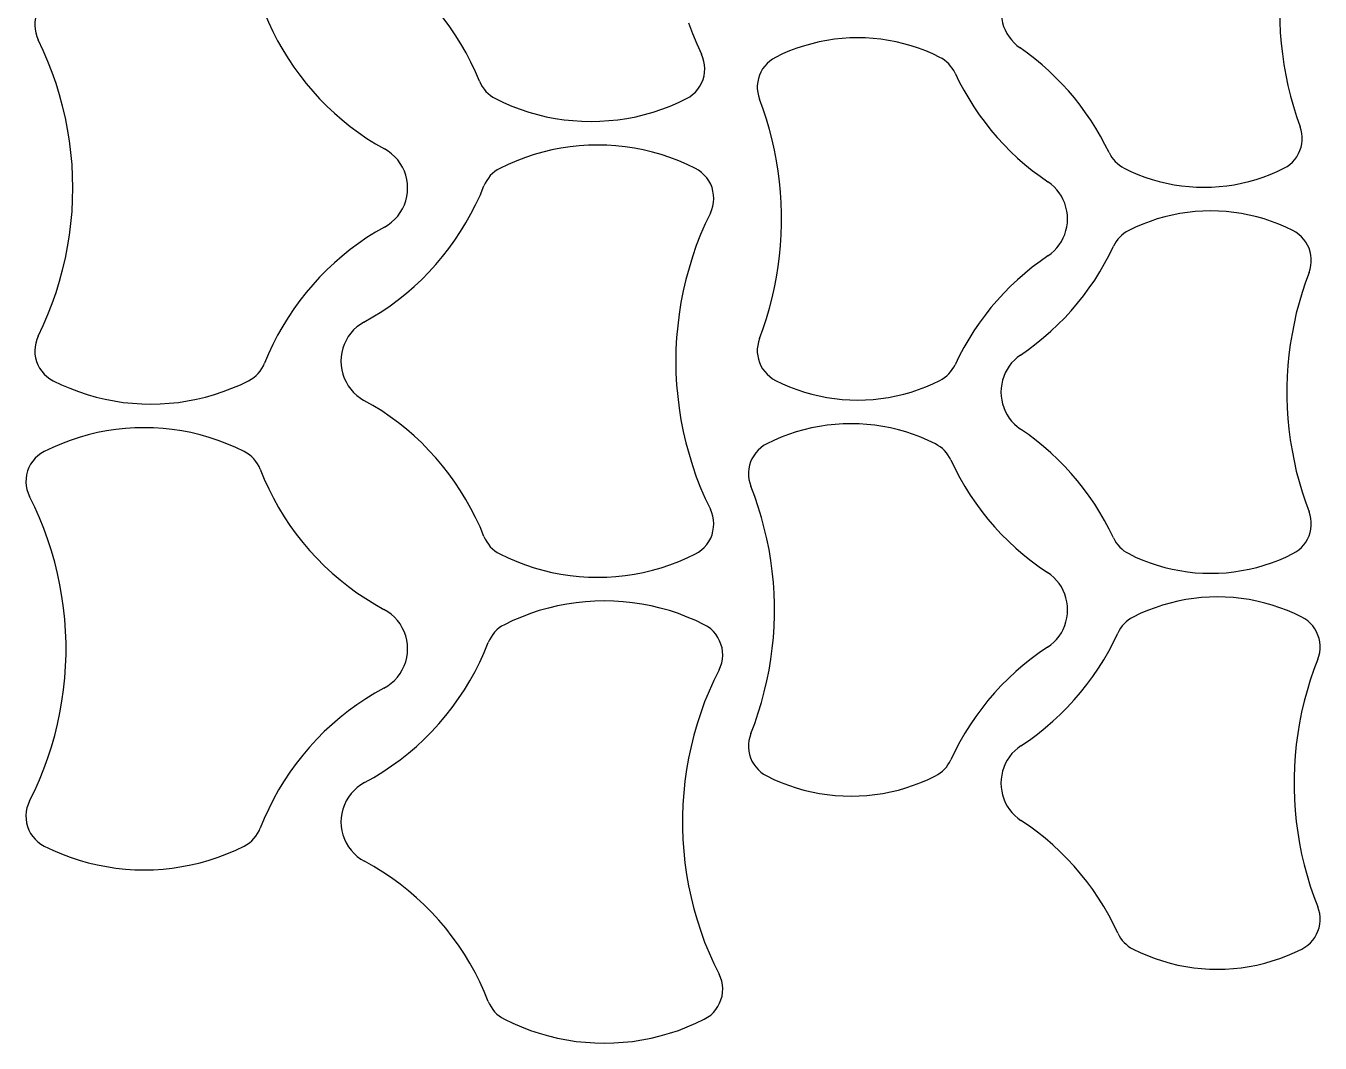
# Model space of a CAD drawing. Header units: inches. Extents: x 17 to 29.3, y 2.9 to 30.
# Drawn here: x 16.96 to 28.37, y 2.92 to 11.89 of the extents above; entities that cross this region are included whole.
import ezdxf

# ---------------------------------------------------------------- set-up
doc = ezdxf.new("R2010")
doc.units = ezdxf.units.IN
doc.header["$MEASUREMENT"] = 0
doc.layers.add('Layer 1', color=7, linetype='Continuous')

msp = doc.modelspace()

# ---------------------------------------------------------------- linework, layer by layer
at = {"layer": 'Layer 1', "color": 7, "lineweight": 25}
for points in [[(28.196, 13.043), (28.164, 12.953), (28.136, 12.863), (28.11, 12.772), (28.087, 12.679), (28.068, 12.587), (28.051, 12.494), (28.038, 12.4), (28.027, 12.306), (28.019, 12.211), (28.015, 12.117), (28.014, 12.022), (28.015, 11.928), (28.019, 11.833), (28.027, 11.738), (28.038, 11.645), (28.051, 11.551), (28.068, 11.458), (28.087, 11.365), (28.11, 11.273), (28.136, 11.182), (28.164, 11.092), (28.196, 11.002)], [(20.959, 11.403), (20.923, 11.488), (20.883, 11.572), (20.84, 11.654), (20.793, 11.735), (20.743, 11.813), (20.691, 11.891), (20.635, 11.965), (20.576, 12.037), (20.515, 12.107), (20.451, 12.175), (20.385, 12.239), (20.315, 12.302), (20.244, 12.361), (20.17, 12.418), (20.094, 12.471), (20.016, 12.522), (19.936, 12.569)], [(25.725, 12.345), (25.698, 12.325), (25.672, 12.302), (25.649, 12.276), (25.628, 12.249), (25.609, 12.22), (25.593, 12.189), (25.58, 12.157), (25.569, 12.125), (25.563, 12.091), (25.558, 12.056), (25.556, 12.022), (25.558, 11.988), (25.563, 11.954), (25.569, 11.92), (25.58, 11.887), (25.593, 11.856), (25.609, 11.825), (25.628, 11.796), (25.649, 11.768), (25.672, 11.743), (25.698, 11.72), (25.725, 11.699)], [(17.199, 12.162), (17.171, 12.146), (17.144, 12.127), (17.121, 12.104), (17.099, 12.08), (17.08, 12.052), (17.065, 12.023), (17.053, 11.993), (17.044, 11.961), (17.039, 11.928), (17.037, 11.896), (17.04, 11.863), (17.046, 11.83), (17.055, 11.799), (17.068, 11.768)], [(19.064, 12.007), (19.099, 11.924), (19.137, 11.842), (19.178, 11.761), (19.223, 11.682), (19.27, 11.605), (19.321, 11.529), (19.373, 11.456), (19.43, 11.384), (19.488, 11.315), (19.549, 11.248), (19.613, 11.184), (19.679, 11.122), (19.748, 11.062), (19.818, 11.005), (19.891, 10.952), (19.966, 10.9), (20.043, 10.853), (20.121, 10.807)], [(22.801, 11.92), (22.836, 11.826), (22.875, 11.733), (22.917, 11.641)], [(17.068, 9.156), (17.112, 9.25), (17.153, 9.346), (17.191, 9.443), (17.225, 9.541), (17.256, 9.641), (17.283, 9.741), (17.307, 9.842), (17.327, 9.944), (17.343, 10.047), (17.356, 10.15), (17.366, 10.254), (17.371, 10.358), (17.373, 10.462), (17.371, 10.566), (17.366, 10.67), (17.356, 10.774), (17.343, 10.878), (17.327, 10.98), (17.307, 11.082), (17.283, 11.184), (17.256, 11.284), (17.225, 11.383), (17.191, 11.482), (17.153, 11.579), (17.112, 11.674), (17.068, 11.768)], [(25.018, 11.614), (24.957, 11.644), (24.893, 11.671), (24.83, 11.695), (24.765, 11.716), (24.699, 11.735), (24.633, 11.751), (24.566, 11.764), (24.498, 11.775), (24.43, 11.782), (24.362, 11.787), (24.293, 11.788), (24.225, 11.787), (24.157, 11.782), (24.089, 11.775), (24.021, 11.764), (23.955, 11.751), (23.888, 11.735), (23.823, 11.716), (23.757, 11.695), (23.693, 11.671), (23.631, 11.644), (23.569, 11.614)], [(22.784, 11.25), (22.812, 11.267), (22.838, 11.286), (22.862, 11.308), (22.883, 11.333), (22.902, 11.36), (22.917, 11.388), (22.93, 11.418), (22.939, 11.45), (22.944, 11.482), (22.946, 11.515), (22.944, 11.547), (22.938, 11.579), (22.929, 11.611), (22.917, 11.641)], [(26.51, 10.774), (26.474, 10.847), (26.435, 10.919), (26.393, 10.989), (26.349, 11.059), (26.303, 11.126), (26.255, 11.192), (26.204, 11.256), (26.151, 11.318), (26.097, 11.379), (26.039, 11.438), (25.98, 11.494), (25.919, 11.549), (25.856, 11.601), (25.792, 11.652), (25.725, 11.699)], [(23.569, 11.614), (23.543, 11.599), (23.518, 11.58), (23.494, 11.56), (23.474, 11.537), (23.455, 11.512), (23.44, 11.485), (23.428, 11.457), (23.418, 11.428), (23.412, 11.398), (23.408, 11.366), (23.408, 11.336), (23.412, 11.305), (23.418, 11.275), (23.428, 11.246)], [(25.152, 11.475), (25.141, 11.498), (25.127, 11.518), (25.113, 11.538), (25.096, 11.556), (25.079, 11.573), (25.059, 11.589), (25.039, 11.603), (25.018, 11.614)], [(25.152, 11.475), (25.189, 11.399), (25.23, 11.324), (25.272, 11.25), (25.317, 11.178), (25.365, 11.108), (25.416, 11.039), (25.468, 10.973), (25.524, 10.908), (25.582, 10.845), (25.641, 10.784), (25.703, 10.726), (25.767, 10.67), (25.833, 10.616), (25.901, 10.565), (25.971, 10.516)], [(20.959, 11.403), (20.97, 11.379), (20.983, 11.356), (20.999, 11.334), (21.015, 11.314), (21.034, 11.295), (21.055, 11.279), (21.076, 11.263), (21.099, 11.25)], [(21.099, 11.25), (21.171, 11.216), (21.244, 11.185), (21.318, 11.156), (21.394, 11.131), (21.47, 11.11), (21.547, 11.091), (21.626, 11.076), (21.704, 11.064), (21.783, 11.056), (21.862, 11.051), (21.942, 11.049), (22.021, 11.051), (22.1, 11.056), (22.179, 11.064), (22.258, 11.076), (22.336, 11.091), (22.413, 11.11), (22.49, 11.131), (22.565, 11.156), (22.639, 11.185), (22.712, 11.216), (22.784, 11.25)], [(23.428, 9.134), (23.459, 9.222), (23.489, 9.311), (23.516, 9.401), (23.539, 9.492), (23.559, 9.584), (23.577, 9.676), (23.592, 9.769), (23.605, 9.862), (23.613, 9.955), (23.619, 10.049), (23.622, 10.143), (23.622, 10.237), (23.619, 10.33), (23.613, 10.424), (23.605, 10.518), (23.592, 10.611), (23.577, 10.703), (23.559, 10.796), (23.539, 10.887), (23.516, 10.978), (23.489, 11.068), (23.459, 11.157), (23.428, 11.246)], [(28.052, 10.637), (28.079, 10.652), (28.103, 10.67), (28.126, 10.691), (28.147, 10.713), (28.165, 10.738), (28.181, 10.765), (28.193, 10.793), (28.203, 10.822), (28.21, 10.852), (28.213, 10.882), (28.213, 10.913), (28.21, 10.943), (28.205, 10.973), (28.196, 11.002)], [(20.121, 10.117), (20.154, 10.137), (20.184, 10.16), (20.212, 10.187), (20.237, 10.215), (20.26, 10.246), (20.28, 10.279), (20.296, 10.313), (20.308, 10.349), (20.318, 10.387), (20.323, 10.424), (20.325, 10.462), (20.323, 10.5), (20.318, 10.538), (20.308, 10.575), (20.296, 10.611), (20.28, 10.646), (20.26, 10.679), (20.237, 10.709), (20.212, 10.738), (20.184, 10.764), (20.154, 10.787), (20.121, 10.807)], [(22.862, 10.634), (22.789, 10.67), (22.715, 10.702), (22.638, 10.731), (22.561, 10.757), (22.483, 10.779), (22.403, 10.798), (22.324, 10.813), (22.244, 10.825), (22.162, 10.834), (22.082, 10.839), (22.001, 10.841), (21.919, 10.839), (21.838, 10.834), (21.757, 10.825), (21.677, 10.813), (21.597, 10.798), (21.518, 10.779), (21.44, 10.757), (21.363, 10.731), (21.287, 10.702), (21.212, 10.67), (21.139, 10.634)], [(26.51, 10.774), (26.522, 10.752), (26.534, 10.731), (26.549, 10.713), (26.565, 10.695), (26.583, 10.678), (26.601, 10.663), (26.622, 10.649), (26.643, 10.637)], [(21.139, 10.634), (21.115, 10.621), (21.093, 10.607), (21.073, 10.589), (21.053, 10.571), (21.037, 10.55), (21.022, 10.528), (21.008, 10.505), (20.997, 10.48)], [(22.994, 10.241), (23.006, 10.271), (23.016, 10.303), (23.022, 10.335), (23.024, 10.368), (23.023, 10.4), (23.017, 10.433), (23.009, 10.465), (22.997, 10.496), (22.981, 10.524), (22.962, 10.552), (22.941, 10.576), (22.917, 10.599), (22.891, 10.618), (22.862, 10.634)], [(26.643, 10.637), (26.703, 10.609), (26.764, 10.582), (26.826, 10.559), (26.889, 10.537), (26.953, 10.519), (27.017, 10.504), (27.083, 10.491), (27.149, 10.481), (27.215, 10.474), (27.281, 10.47), (27.347, 10.468), (27.414, 10.47), (27.481, 10.474), (27.547, 10.481), (27.613, 10.491), (27.678, 10.504), (27.742, 10.519), (27.806, 10.537), (27.869, 10.559), (27.931, 10.582), (27.992, 10.609), (28.052, 10.637)], [(25.971, 9.864), (25.999, 9.884), (26.025, 9.907), (26.049, 9.933), (26.071, 9.96), (26.089, 9.989), (26.106, 10.021), (26.119, 10.053), (26.13, 10.086), (26.138, 10.12), (26.143, 10.155), (26.144, 10.189), (26.143, 10.225), (26.138, 10.259), (26.13, 10.294), (26.119, 10.327), (26.106, 10.359), (26.089, 10.389), (26.071, 10.419), (26.049, 10.446), (26.025, 10.472), (25.999, 10.495), (25.971, 10.516)], [(19.94, 9.279), (20.019, 9.325), (20.096, 9.373), (20.171, 9.424), (20.243, 9.478), (20.314, 9.534), (20.383, 9.594), (20.449, 9.656), (20.513, 9.721), (20.574, 9.787), (20.632, 9.857), (20.688, 9.928), (20.741, 10.001), (20.792, 10.077), (20.839, 10.154), (20.883, 10.233), (20.924, 10.314), (20.963, 10.396), (20.997, 10.48)], [(22.994, 10.241), (22.949, 10.146), (22.908, 10.051), (22.87, 9.954), (22.836, 9.855), (22.806, 9.756), (22.778, 9.656), (22.755, 9.555), (22.735, 9.453), (22.718, 9.35), (22.706, 9.246), (22.696, 9.142), (22.691, 9.039), (22.689, 8.934), (22.691, 8.83), (22.696, 8.726), (22.706, 8.623), (22.718, 8.519), (22.735, 8.416), (22.755, 8.314), (22.778, 8.213), (22.806, 8.113), (22.836, 8.013), (22.87, 7.915), (22.908, 7.818), (22.949, 7.722), (22.994, 7.628)], [(28.131, 10.087), (28.069, 10.116), (28.007, 10.143), (27.943, 10.167), (27.878, 10.189), (27.813, 10.207), (27.746, 10.223), (27.679, 10.237), (27.611, 10.247), (27.543, 10.254), (27.475, 10.259), (27.407, 10.26), (27.338, 10.259), (27.27, 10.254), (27.202, 10.247), (27.135, 10.237), (27.067, 10.223), (27.001, 10.207), (26.935, 10.189), (26.871, 10.167), (26.807, 10.143), (26.744, 10.116), (26.683, 10.087)], [(20.121, 10.117), (20.043, 10.072), (19.966, 10.024), (19.891, 9.973), (19.818, 9.919), (19.748, 9.862), (19.679, 9.803), (19.613, 9.741), (19.549, 9.676), (19.488, 9.609), (19.43, 9.54), (19.373, 9.469), (19.321, 9.395), (19.27, 9.32), (19.223, 9.242), (19.178, 9.163), (19.137, 9.082), (19.099, 9), (19.064, 8.916)], [(26.683, 10.087), (26.661, 10.075), (26.641, 10.061), (26.622, 10.046), (26.604, 10.028), (26.588, 10.01), (26.573, 9.991), (26.56, 9.97), (26.549, 9.948)], [(28.273, 9.718), (28.283, 9.747), (28.289, 9.778), (28.292, 9.808), (28.292, 9.839), (28.289, 9.87), (28.283, 9.9), (28.273, 9.93), (28.26, 9.957), (28.245, 9.984), (28.226, 10.009), (28.206, 10.032), (28.183, 10.053), (28.158, 10.071), (28.131, 10.087)], [(25.73, 8.988), (25.799, 9.037), (25.867, 9.089), (25.933, 9.142), (25.997, 9.198), (26.059, 9.257), (26.119, 9.317), (26.176, 9.38), (26.232, 9.445), (26.285, 9.512), (26.335, 9.58), (26.383, 9.65), (26.428, 9.723), (26.471, 9.796), (26.511, 9.871), (26.549, 9.948)], [(25.971, 9.864), (25.901, 9.814), (25.833, 9.763), (25.767, 9.709), (25.703, 9.653), (25.641, 9.595), (25.582, 9.534), (25.524, 9.471), (25.468, 9.407), (25.416, 9.34), (25.365, 9.271), (25.317, 9.201), (25.272, 9.129), (25.23, 9.055), (25.189, 8.98), (25.152, 8.903)], [(28.273, 9.718), (28.241, 9.63), (28.212, 9.54), (28.185, 9.45), (28.161, 9.359), (28.141, 9.268), (28.123, 9.175), (28.108, 9.083), (28.096, 8.99), (28.087, 8.896), (28.081, 8.803), (28.078, 8.709), (28.078, 8.615), (28.081, 8.521), (28.087, 8.428), (28.096, 8.334), (28.108, 8.241), (28.123, 8.148), (28.141, 8.056), (28.161, 7.964), (28.185, 7.873), (28.212, 7.783), (28.241, 7.694), (28.273, 7.606)], [(19.94, 9.279), (19.908, 9.259), (19.877, 9.236), (19.849, 9.21), (19.824, 9.182), (19.801, 9.151), (19.782, 9.118), (19.766, 9.083), (19.753, 9.048), (19.744, 9.01), (19.738, 8.973), (19.737, 8.934), (19.738, 8.896), (19.744, 8.859), (19.753, 8.821), (19.766, 8.785), (19.782, 8.751), (19.801, 8.718), (19.824, 8.687), (19.849, 8.659), (19.877, 8.632), (19.908, 8.609), (19.94, 8.589)], [(17.068, 9.156), (17.055, 9.125), (17.046, 9.094), (17.04, 9.062), (17.037, 9.029), (17.039, 8.996), (17.044, 8.964), (17.053, 8.932), (17.065, 8.901), (17.08, 8.872), (17.099, 8.845), (17.121, 8.82), (17.144, 8.798), (17.171, 8.778), (17.199, 8.762)], [(23.428, 9.134), (23.418, 9.105), (23.412, 9.074), (23.408, 9.044), (23.408, 9.012), (23.412, 8.982), (23.418, 8.952), (23.428, 8.922), (23.44, 8.894), (23.455, 8.867), (23.474, 8.842), (23.494, 8.819), (23.518, 8.798), (23.543, 8.78), (23.569, 8.765)], [(18.923, 8.762), (18.946, 8.775), (18.968, 8.79), (18.989, 8.807), (19.008, 8.826), (19.025, 8.847), (19.04, 8.869), (19.053, 8.892), (19.064, 8.916)], [(25.018, 8.765), (25.039, 8.777), (25.059, 8.791), (25.079, 8.806), (25.096, 8.823), (25.113, 8.841), (25.127, 8.861), (25.141, 8.882), (25.152, 8.903)], [(25.73, 8.988), (25.701, 8.967), (25.676, 8.944), (25.651, 8.919), (25.63, 8.891), (25.611, 8.862), (25.594, 8.831), (25.581, 8.799), (25.57, 8.766), (25.563, 8.732), (25.558, 8.697), (25.556, 8.662), (25.558, 8.627), (25.563, 8.592), (25.57, 8.558), (25.581, 8.525), (25.594, 8.493), (25.611, 8.462), (25.63, 8.432), (25.651, 8.405), (25.676, 8.38), (25.701, 8.357), (25.73, 8.336)], [(17.199, 8.762), (17.273, 8.727), (17.347, 8.695), (17.423, 8.666), (17.5, 8.64), (17.579, 8.618), (17.658, 8.599), (17.737, 8.584), (17.818, 8.571), (17.899, 8.563), (17.98, 8.557), (18.061, 8.556), (18.142, 8.557), (18.223, 8.563), (18.305, 8.571), (18.384, 8.584), (18.464, 8.599), (18.543, 8.618), (18.622, 8.64), (18.699, 8.666), (18.775, 8.695), (18.85, 8.727), (18.923, 8.762)], [(23.569, 8.765), (23.631, 8.735), (23.693, 8.708), (23.757, 8.684), (23.823, 8.662), (23.888, 8.644), (23.955, 8.628), (24.021, 8.615), (24.089, 8.605), (24.157, 8.597), (24.225, 8.593), (24.293, 8.591), (24.362, 8.593), (24.43, 8.597), (24.498, 8.605), (24.566, 8.615), (24.633, 8.628), (24.699, 8.644), (24.765, 8.662), (24.83, 8.684), (24.893, 8.708), (24.957, 8.735), (25.018, 8.765)], [(20.997, 7.389), (20.963, 7.473), (20.924, 7.555), (20.883, 7.635), (20.839, 7.714), (20.792, 7.792), (20.741, 7.867), (20.688, 7.941), (20.632, 8.012), (20.574, 8.082), (20.513, 8.148), (20.449, 8.213), (20.383, 8.275), (20.314, 8.334), (20.243, 8.391), (20.171, 8.445), (20.096, 8.496), (20.019, 8.544), (19.94, 8.589)], [(18.884, 8.137), (18.809, 8.174), (18.732, 8.206), (18.655, 8.236), (18.575, 8.262), (18.496, 8.285), (18.414, 8.304), (18.333, 8.32), (18.25, 8.332), (18.168, 8.341), (18.085, 8.346), (18.002, 8.348), (17.919, 8.346), (17.836, 8.341), (17.753, 8.332), (17.671, 8.32), (17.589, 8.304), (17.509, 8.285), (17.428, 8.262), (17.35, 8.236), (17.272, 8.206), (17.196, 8.174), (17.121, 8.137)], [(24.979, 8.205), (24.916, 8.235), (24.851, 8.263), (24.786, 8.288), (24.719, 8.31), (24.652, 8.329), (24.583, 8.346), (24.514, 8.359), (24.445, 8.369), (24.375, 8.377), (24.305, 8.381), (24.235, 8.383), (24.165, 8.381), (24.095, 8.377), (24.025, 8.369), (23.956, 8.359), (23.887, 8.346), (23.818, 8.329), (23.751, 8.31), (23.684, 8.288), (23.618, 8.263), (23.555, 8.235), (23.491, 8.205)], [(26.549, 7.375), (26.511, 7.453), (26.471, 7.528), (26.428, 7.601), (26.383, 7.673), (26.335, 7.744), (26.285, 7.812), (26.232, 7.879), (26.176, 7.944), (26.119, 8.006), (26.059, 8.067), (25.997, 8.125), (25.933, 8.182), (25.867, 8.235), (25.799, 8.287), (25.73, 8.336)], [(17.121, 8.137), (17.092, 8.121), (17.065, 8.101), (17.041, 8.078), (17.019, 8.053), (17, 8.026), (16.985, 7.996), (16.973, 7.966), (16.965, 7.933), (16.96, 7.901), (16.959, 7.867), (16.962, 7.835), (16.968, 7.802), (16.978, 7.77), (16.991, 7.74)], [(19.025, 7.981), (19.015, 8.005), (19.002, 8.028), (18.987, 8.051), (18.969, 8.072), (18.95, 8.092), (18.93, 8.109), (18.907, 8.124), (18.884, 8.137)], [(23.491, 8.205), (23.464, 8.19), (23.439, 8.171), (23.416, 8.15), (23.395, 8.127), (23.377, 8.101), (23.361, 8.074), (23.348, 8.046), (23.339, 8.016), (23.333, 7.985), (23.33, 7.955), (23.33, 7.924), (23.334, 7.892), (23.341, 7.862), (23.35, 7.833)], [(25.114, 8.064), (25.102, 8.086), (25.089, 8.108), (25.075, 8.127), (25.059, 8.146), (25.041, 8.163), (25.021, 8.178), (25, 8.192), (24.979, 8.205)], [(25.114, 8.064), (25.152, 7.985), (25.193, 7.906), (25.237, 7.829), (25.284, 7.754), (25.334, 7.681), (25.387, 7.61), (25.441, 7.541), (25.499, 7.474), (25.559, 7.408), (25.622, 7.346), (25.687, 7.285), (25.753, 7.228), (25.823, 7.172), (25.893, 7.12), (25.967, 7.07)], [(19.025, 7.981), (19.061, 7.894), (19.1, 7.808), (19.141, 7.725), (19.187, 7.643), (19.235, 7.563), (19.287, 7.485), (19.342, 7.409), (19.4, 7.335), (19.46, 7.265), (19.523, 7.196), (19.589, 7.129), (19.658, 7.065), (19.729, 7.005), (19.802, 6.946), (19.877, 6.892), (19.955, 6.84), (20.035, 6.791), (20.116, 6.745)], [(23.35, 5.649), (23.385, 5.74), (23.416, 5.832), (23.445, 5.925), (23.47, 6.019), (23.492, 6.114), (23.512, 6.209), (23.528, 6.305), (23.54, 6.401), (23.55, 6.498), (23.556, 6.595), (23.559, 6.692), (23.559, 6.79), (23.556, 6.887), (23.55, 6.983), (23.54, 7.081), (23.528, 7.177), (23.512, 7.273), (23.492, 7.368), (23.47, 7.462), (23.445, 7.556), (23.416, 7.649), (23.385, 7.742), (23.35, 7.833)], [(16.991, 5.056), (17.037, 5.149), (17.078, 5.242), (17.117, 5.338), (17.152, 5.435), (17.184, 5.533), (17.213, 5.633), (17.238, 5.733), (17.259, 5.834), (17.277, 5.935), (17.291, 6.037), (17.302, 6.14), (17.309, 6.243), (17.313, 6.346), (17.313, 6.449), (17.309, 6.553), (17.302, 6.656), (17.291, 6.758), (17.277, 6.86), (17.259, 6.962), (17.238, 7.063), (17.213, 7.163), (17.184, 7.262), (17.152, 7.36), (17.117, 7.458), (17.078, 7.553), (17.037, 7.647), (16.991, 7.74)], [(22.862, 7.234), (22.891, 7.25), (22.917, 7.27), (22.941, 7.292), (22.962, 7.317), (22.981, 7.344), (22.997, 7.373), (23.009, 7.404), (23.017, 7.436), (23.023, 7.469), (23.024, 7.501), (23.022, 7.534), (23.016, 7.566), (23.006, 7.598), (22.994, 7.628)], [(28.131, 7.237), (28.158, 7.253), (28.183, 7.271), (28.206, 7.291), (28.226, 7.314), (28.245, 7.339), (28.26, 7.366), (28.273, 7.394), (28.283, 7.424), (28.289, 7.454), (28.292, 7.484), (28.292, 7.516), (28.289, 7.546), (28.283, 7.577), (28.273, 7.606)], [(20.997, 7.389), (21.008, 7.364), (21.022, 7.341), (21.037, 7.319), (21.053, 7.298), (21.073, 7.28), (21.093, 7.262), (21.115, 7.247), (21.139, 7.234)], [(26.549, 7.375), (26.56, 7.354), (26.573, 7.333), (26.588, 7.314), (26.604, 7.295), (26.622, 7.278), (26.641, 7.263), (26.661, 7.249), (26.683, 7.237)], [(21.139, 7.234), (21.212, 7.199), (21.287, 7.167), (21.363, 7.138), (21.44, 7.112), (21.518, 7.09), (21.597, 7.071), (21.677, 7.056), (21.757, 7.044), (21.838, 7.035), (21.919, 7.03), (22.001, 7.028), (22.082, 7.03), (22.162, 7.035), (22.244, 7.044), (22.324, 7.056), (22.403, 7.071), (22.483, 7.09), (22.561, 7.112), (22.638, 7.138), (22.715, 7.167), (22.789, 7.199), (22.862, 7.234)], [(26.683, 7.237), (26.744, 7.207), (26.807, 7.18), (26.871, 7.156), (26.935, 7.134), (27.001, 7.116), (27.067, 7.1), (27.135, 7.087), (27.202, 7.077), (27.27, 7.069), (27.338, 7.065), (27.407, 7.064), (27.475, 7.065), (27.543, 7.069), (27.611, 7.077), (27.679, 7.087), (27.746, 7.1), (27.813, 7.116), (27.878, 7.134), (27.943, 7.156), (28.007, 7.18), (28.069, 7.207), (28.131, 7.237)], [(25.967, 6.412), (25.996, 6.433), (26.022, 6.456), (26.047, 6.481), (26.069, 6.509), (26.089, 6.538), (26.105, 6.569), (26.119, 6.602), (26.13, 6.636), (26.138, 6.67), (26.143, 6.706), (26.144, 6.741), (26.143, 6.776), (26.138, 6.811), (26.13, 6.846), (26.119, 6.88), (26.105, 6.912), (26.089, 6.943), (26.069, 6.973), (26.047, 7.001), (26.022, 7.026), (25.996, 7.049), (25.967, 7.07)], [(28.21, 6.677), (28.146, 6.708), (28.082, 6.735), (28.016, 6.76), (27.949, 6.783), (27.882, 6.801), (27.814, 6.818), (27.744, 6.831), (27.676, 6.842), (27.606, 6.849), (27.535, 6.853), (27.465, 6.856), (27.395, 6.853), (27.325, 6.849), (27.256, 6.842), (27.186, 6.831), (27.117, 6.818), (27.049, 6.801), (26.981, 6.783), (26.915, 6.76), (26.849, 6.735), (26.785, 6.708), (26.722, 6.677)], [(20.116, 6.051), (20.15, 6.071), (20.181, 6.094), (20.209, 6.119), (20.235, 6.148), (20.259, 6.179), (20.278, 6.212), (20.295, 6.247), (20.308, 6.283), (20.317, 6.321), (20.323, 6.359), (20.325, 6.398), (20.323, 6.436), (20.317, 6.474), (20.308, 6.512), (20.295, 6.549), (20.278, 6.583), (20.259, 6.617), (20.235, 6.648), (20.209, 6.676), (20.181, 6.702), (20.15, 6.725), (20.116, 6.745)], [(22.941, 6.61), (22.866, 6.646), (22.79, 6.678), (22.712, 6.708), (22.633, 6.734), (22.553, 6.757), (22.472, 6.776), (22.39, 6.792), (22.308, 6.804), (22.226, 6.813), (22.142, 6.819), (22.06, 6.82), (21.976, 6.819), (21.894, 6.813), (21.811, 6.804), (21.728, 6.792), (21.647, 6.776), (21.566, 6.757), (21.486, 6.734), (21.407, 6.708), (21.329, 6.678), (21.253, 6.646), (21.178, 6.61)], [(26.722, 6.677), (26.7, 6.665), (26.679, 6.651), (26.66, 6.635), (26.642, 6.618), (26.626, 6.599), (26.611, 6.58), (26.598, 6.558), (26.587, 6.536)], [(28.35, 6.305), (28.36, 6.334), (28.367, 6.365), (28.37, 6.396), (28.371, 6.427), (28.367, 6.458), (28.361, 6.488), (28.352, 6.518), (28.34, 6.546), (28.324, 6.574), (28.306, 6.599), (28.285, 6.622), (28.262, 6.643), (28.236, 6.662), (28.21, 6.677)], [(21.178, 6.61), (21.154, 6.596), (21.132, 6.581), (21.111, 6.564), (21.092, 6.544), (21.075, 6.524), (21.06, 6.501), (21.047, 6.477), (21.036, 6.453)], [(23.071, 6.212), (23.084, 6.242), (23.094, 6.274), (23.1, 6.307), (23.103, 6.34), (23.101, 6.373), (23.097, 6.406), (23.088, 6.438), (23.076, 6.469), (23.061, 6.498), (23.042, 6.526), (23.021, 6.551), (22.997, 6.574), (22.969, 6.593), (22.941, 6.61)], [(25.733, 5.542), (25.807, 5.592), (25.878, 5.644), (25.947, 5.7), (26.014, 5.758), (26.078, 5.818), (26.141, 5.881), (26.201, 5.946), (26.259, 6.013), (26.314, 6.082), (26.366, 6.153), (26.416, 6.226), (26.463, 6.301), (26.507, 6.378), (26.549, 6.457), (26.587, 6.536)], [(19.945, 5.217), (20.026, 5.263), (20.106, 5.312), (20.184, 5.364), (20.26, 5.419), (20.333, 5.477), (20.403, 5.537), (20.472, 5.601), (20.538, 5.668), (20.601, 5.737), (20.662, 5.808), (20.719, 5.881), (20.774, 5.958), (20.826, 6.035), (20.874, 6.115), (20.92, 6.197), (20.962, 6.281), (21.001, 6.366), (21.036, 6.453)], [(25.967, 6.412), (25.893, 6.362), (25.823, 6.309), (25.753, 6.254), (25.687, 6.196), (25.622, 6.136), (25.559, 6.073), (25.499, 6.008), (25.441, 5.941), (25.387, 5.871), (25.334, 5.801), (25.284, 5.727), (25.237, 5.652), (25.193, 5.576), (25.152, 5.497), (25.114, 5.417)], [(28.35, 6.305), (28.315, 6.214), (28.284, 6.121), (28.256, 6.028), (28.231, 5.935), (28.208, 5.84), (28.189, 5.745), (28.173, 5.649), (28.16, 5.553), (28.151, 5.456), (28.144, 5.359), (28.141, 5.262), (28.141, 5.165), (28.144, 5.067), (28.151, 4.97), (28.16, 4.874), (28.173, 4.777), (28.189, 4.681), (28.208, 4.586), (28.231, 4.491), (28.256, 4.397), (28.284, 4.304), (28.315, 4.212), (28.35, 4.121)], [(23.071, 6.212), (23.025, 6.119), (22.983, 6.025), (22.944, 5.93), (22.909, 5.833), (22.877, 5.735), (22.849, 5.635), (22.824, 5.535), (22.802, 5.434), (22.784, 5.333), (22.77, 5.231), (22.759, 5.128), (22.752, 5.025), (22.749, 4.921), (22.749, 4.819), (22.752, 4.715), (22.759, 4.612), (22.77, 4.51), (22.784, 4.408), (22.802, 4.306), (22.824, 4.205), (22.849, 4.105), (22.877, 4.006), (22.909, 3.908), (22.944, 3.81), (22.983, 3.715), (23.025, 3.621), (23.071, 3.528)], [(20.116, 6.051), (20.035, 6.005), (19.955, 5.956), (19.877, 5.904), (19.802, 5.849), (19.729, 5.791), (19.658, 5.73), (19.589, 5.667), (19.523, 5.6), (19.46, 5.531), (19.4, 5.46), (19.342, 5.386), (19.287, 5.31), (19.235, 5.233), (19.187, 5.153), (19.141, 5.071), (19.1, 4.987), (19.061, 4.902), (19.025, 4.815)], [(23.35, 5.649), (23.341, 5.619), (23.334, 5.59), (23.33, 5.558), (23.33, 5.527), (23.333, 5.496), (23.339, 5.465), (23.348, 5.436), (23.361, 5.407), (23.377, 5.38), (23.395, 5.355), (23.416, 5.332), (23.439, 5.31), (23.464, 5.292), (23.491, 5.277)], [(25.733, 5.542), (25.705, 5.521), (25.678, 5.498), (25.653, 5.473), (25.631, 5.445), (25.612, 5.415), (25.595, 5.384), (25.581, 5.352), (25.57, 5.318), (25.563, 5.283), (25.558, 5.249), (25.556, 5.213), (25.558, 5.178), (25.563, 5.142), (25.57, 5.108), (25.581, 5.074), (25.595, 5.042), (25.612, 5.01), (25.631, 4.981), (25.653, 4.953), (25.678, 4.928), (25.705, 4.905), (25.733, 4.884)], [(24.979, 5.277), (25, 5.289), (25.021, 5.303), (25.041, 5.319), (25.059, 5.335), (25.075, 5.354), (25.089, 5.374), (25.102, 5.395), (25.114, 5.417)], [(23.491, 5.277), (23.555, 5.246), (23.618, 5.219), (23.684, 5.194), (23.751, 5.171), (23.818, 5.152), (23.887, 5.136), (23.956, 5.122), (24.025, 5.112), (24.095, 5.105), (24.165, 5.1), (24.235, 5.099), (24.305, 5.1), (24.375, 5.105), (24.445, 5.112), (24.514, 5.122), (24.583, 5.136), (24.652, 5.152), (24.719, 5.171), (24.786, 5.194), (24.851, 5.219), (24.916, 5.246), (24.979, 5.277)], [(19.945, 5.217), (19.912, 5.197), (19.881, 5.174), (19.852, 5.149), (19.826, 5.12), (19.803, 5.089), (19.783, 5.056), (19.767, 5.021), (19.753, 4.984), (19.744, 4.946), (19.739, 4.908), (19.737, 4.87), (19.739, 4.831), (19.744, 4.793), (19.753, 4.756), (19.767, 4.719), (19.783, 4.685), (19.803, 4.651), (19.826, 4.62), (19.852, 4.592), (19.881, 4.566), (19.912, 4.543), (19.945, 4.523)], [(16.991, 5.056), (16.978, 5.025), (16.968, 4.994), (16.962, 4.961), (16.959, 4.928), (16.96, 4.895), (16.965, 4.862), (16.973, 4.83), (16.985, 4.799), (17, 4.769), (17.019, 4.742), (17.041, 4.717), (17.065, 4.694), (17.092, 4.675), (17.121, 4.658)], [(18.884, 4.658), (18.907, 4.671), (18.93, 4.687), (18.95, 4.704), (18.969, 4.724), (18.987, 4.744), (19.002, 4.767), (19.015, 4.791), (19.025, 4.815)], [(26.587, 3.89), (26.549, 3.969), (26.507, 4.048), (26.463, 4.124), (26.416, 4.199), (26.366, 4.273), (26.314, 4.344), (26.259, 4.413), (26.201, 4.481), (26.141, 4.545), (26.078, 4.608), (26.014, 4.668), (25.947, 4.726), (25.878, 4.781), (25.807, 4.834), (25.733, 4.884)], [(17.121, 4.658), (17.196, 4.622), (17.272, 4.59), (17.35, 4.56), (17.428, 4.534), (17.509, 4.511), (17.589, 4.492), (17.671, 4.476), (17.753, 4.463), (17.836, 4.455), (17.919, 4.449), (18.002, 4.447), (18.085, 4.449), (18.168, 4.455), (18.25, 4.463), (18.333, 4.476), (18.414, 4.492), (18.496, 4.511), (18.575, 4.534), (18.655, 4.56), (18.732, 4.59), (18.809, 4.622), (18.884, 4.658)], [(21.036, 3.287), (21.001, 3.374), (20.962, 3.46), (20.92, 3.543), (20.874, 3.625), (20.826, 3.705), (20.774, 3.783), (20.719, 3.858), (20.662, 3.932), (20.601, 4.003), (20.538, 4.072), (20.472, 4.139), (20.403, 4.202), (20.333, 4.263), (20.26, 4.321), (20.184, 4.376), (20.106, 4.428), (20.026, 4.477), (19.945, 4.523)], [(28.21, 3.749), (28.236, 3.765), (28.262, 3.783), (28.285, 3.804), (28.306, 3.827), (28.324, 3.852), (28.34, 3.879), (28.352, 3.908), (28.361, 3.937), (28.367, 3.968), (28.371, 3.999), (28.37, 4.031), (28.367, 4.062), (28.36, 4.092), (28.35, 4.121)], [(26.587, 3.89), (26.598, 3.867), (26.611, 3.846), (26.626, 3.826), (26.642, 3.808), (26.66, 3.791), (26.679, 3.775), (26.7, 3.761), (26.722, 3.749)], [(26.722, 3.749), (26.785, 3.719), (26.849, 3.691), (26.915, 3.666), (26.981, 3.644), (27.049, 3.624), (27.117, 3.608), (27.186, 3.594), (27.256, 3.584), (27.325, 3.577), (27.395, 3.572), (27.465, 3.571), (27.535, 3.572), (27.606, 3.577), (27.676, 3.584), (27.744, 3.594), (27.814, 3.608), (27.882, 3.624), (27.949, 3.644), (28.016, 3.666), (28.082, 3.691), (28.146, 3.719), (28.21, 3.749)], [(22.941, 3.131), (22.969, 3.147), (22.997, 3.167), (23.021, 3.19), (23.042, 3.215), (23.061, 3.242), (23.076, 3.271), (23.088, 3.302), (23.097, 3.334), (23.101, 3.367), (23.103, 3.4), (23.1, 3.433), (23.094, 3.466), (23.084, 3.497), (23.071, 3.528)], [(21.036, 3.287), (21.047, 3.263), (21.06, 3.239), (21.075, 3.217), (21.092, 3.196), (21.111, 3.176), (21.132, 3.159), (21.154, 3.144), (21.178, 3.131)], [(21.178, 3.131), (21.253, 3.094), (21.329, 3.062), (21.407, 3.032), (21.486, 3.006), (21.566, 2.983), (21.647, 2.964), (21.728, 2.948), (21.811, 2.935), (21.894, 2.927), (21.976, 2.921), (22.06, 2.919), (22.142, 2.921), (22.226, 2.927), (22.308, 2.935), (22.39, 2.948), (22.472, 2.964), (22.553, 2.983), (22.633, 3.006), (22.712, 3.032), (22.79, 3.062), (22.866, 3.094), (22.941, 3.131)]]:
    msp.add_lwpolyline(points, dxfattribs=at)

doc.saveas('drawing.dxf')
